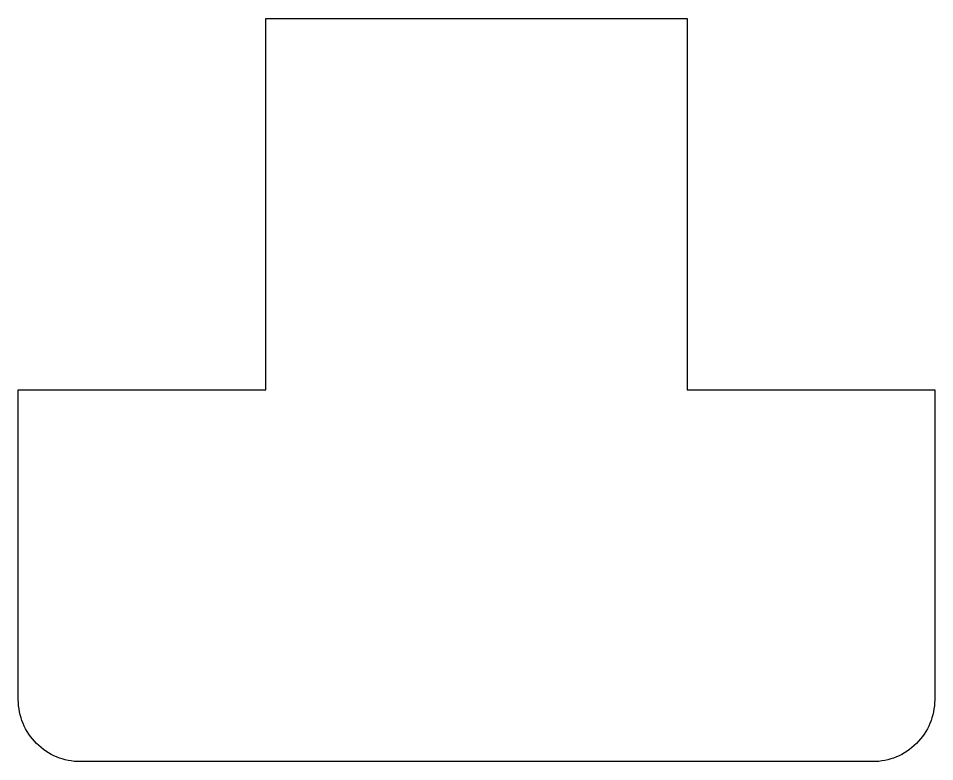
# Model space of a CAD drawing. Header units: millimetres. Extents: x -34 to -19.2, y -7 to 5.
import ezdxf

# ---------------------------------------------------------------- set-up
doc = ezdxf.new("R2010")
doc.units = ezdxf.units.MM
doc.layers.get('0').update_dxf_attribs({"linetype": 'CONTINUOUS'})

msp = doc.modelspace()

# ---------------------------------------------------------------- linework, layer by layer
msp.add_lwpolyline([(-30, 5), (-23.2, 5), (-23.2, -1), (-19.2, -1), (-19.2, -5), (-19.2, -6, -0.414214), (-20.2, -7), (-33, -7, -0.414214), (-34, -6), (-34, -5), (-34, -1), (-30, -1)], format="xyb", close=True)

doc.saveas('drawing.dxf')
